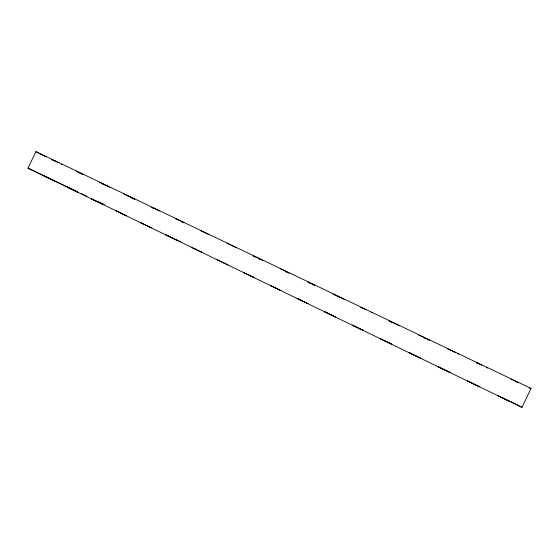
<?xml version="1.0" encoding="UTF-8"?>
<svg xmlns="http://www.w3.org/2000/svg" width="559" height="559" viewBox="0 0 559 559"><rect width="100%" height="100%" fill="white"/><g stroke="black" fill="none" stroke-linecap="round" stroke-linejoin="round"><path stroke-width="0.84" d="M521.952 407.357L531.05 388.428L35.972 151.643L27.95 168.14L521.952 407.357L511.136 401.676M262.423 260.417L259.278 258.74M529.373 388.009L531.05 388.428M332.94 294.083L340.585 297.619M343.652 299.282L344.023 299.386M360.772 307.401L365.81 309.665M371.539 312.621L372.021 312.781M389.029 320.915L394.354 323.319M428.585 339.914L429.305 340.186L424.071 337.545M61.42 164.304L62.203 164.632L61.539 164.248M180.878 241.893L180.557 241.733M418.384 334.89L423.338 337.189M447.626 348.879L449.08 349.536M515.07 381.343L516.886 382.167M115.853 210.652L116.328 210.869M54.16 160.587L51.379 159.322L54.027 160.719M76.059 171.082L83.557 174.715M100.32 182.681L107.859 186.343M124.916 194.455L134.649 199.29L131.463 197.83M107.111 186.182L108.523 186.846M175.184 218.499L180.284 220.938M200.856 230.776L206.033 233.257M181.961 221.986L183.478 222.699M226.905 243.242L234.018 246.68M253.339 255.882L255.197 256.763M280.157 268.711L282.071 269.613M259.124 258.901L260.969 259.774M307.38 281.736L309.993 282.966M285.656 271.597L287.55 272.492M312.586 284.482L314.528 285.397M423.652 337.622L425.804 338.635M449.799 349.864L455.725 352.701M481.9 365.202L476.401 362.714L477.079 363.112M510.681 378.981L512.247 379.722M27.95 168.14L75.165 190.64M81.46 193.638L86.973 196.265M98.775 201.89L104.288 204.517M331.396 314.458L331.948 314.717M116.922 211.155L120.723 212.979M151.042 227.681L146.744 225.619M177.923 240.461L177.273 240.153L177.678 240.349M72.488 189.627L67.255 187.118L78.085 192.345L72.88 189.85M96.441 201.219L91.383 198.801L102.185 204.014L97.154 201.603M179.439 241.202L180.319 241.628M121.771 213.531L126.613 215.844L116.824 211.127M145.354 224.907L140.665 222.671L151.398 227.841M195.664 249.272L191.367 247.218L192.596 247.826M197.767 250.327L202.023 252.354L200.772 251.746M221.357 261.71L217.269 259.76L218.59 260.41M223.838 262.947L227.883 264.882L226.542 264.225M382.908 339.942L380.42 338.754L382.866 339.956M178.803 240.88L179.76 241.348M173.101 238.344L165.834 234.857L176.525 240.014L175.365 239.441M194.944 248.965L198.445 250.614M220.994 261.577L224.159 263.065M276.705 288.507L270.137 285.349L271.73 286.145M274.266 287.375L280.87 290.547L277.334 288.814M383.656 340.298L391.817 344.274L386.542 341.696M473.354 383.733L467.617 380.979L479.545 386.758L473.794 383.991M513.029 380.092L518.046 382.566M395.087 323.675L396.548 324.388M310.713 283.315L314.647 285.251M337.105 296.207L339.25 297.241M282.707 269.913L285.572 271.304M255.819 257.049L258.67 258.433M309.099 282.798L311.23 283.832M152.111 207.445L156.841 209.758M54.838 160.915L58.926 162.921M80.384 173.374L83.095 174.694M250.243 275.699L254.149 277.606L243.549 272.492L244.968 273.183M329.132 313.941L324.458 311.656L335.512 317.009L330.809 314.71M357.187 327.525L352.226 325.1L363.455 330.537L358.473 328.105M383.565 340.298L385.675 341.318M54.698 161.055L56.04 161.719M180.92 221.259L183.904 222.762M151.482 207.354L153.404 208.311M102.416 183.883L104.386 184.861M77.729 172.06L79.72 173.045M286.173 271.604L289.262 273.19M253.276 256.043L255.093 256.951M206.662 233.571L208.549 234.507M397.281 324.737L398.77 325.485M389.993 321.446L391.475 322.194M341.36 298.01L342.905 298.786M486.33 367.354L487.721 368.06M157.484 210.079L159.161 210.953M234.64 246.987L236.129 247.84M35.972 151.643L46.006 156.925M457.863 353.777L458.604 354.203M99.404 182.297L99.935 182.618M109.669 187.272L110.165 187.579M123.923 194.022L124.371 194.308M509.703 401.362L497.587 395.493L509.703 401.362M54.321 180.837L43.462 175.596L54.321 180.837M449.855 372.378L438.102 366.69L449.855 372.378M409.943 353.043L409.041 352.617L420.613 358.214L409.943 353.043M298.352 299.002L297.095 298.408L307.988 303.684L298.352 299.002"/></g></svg>
